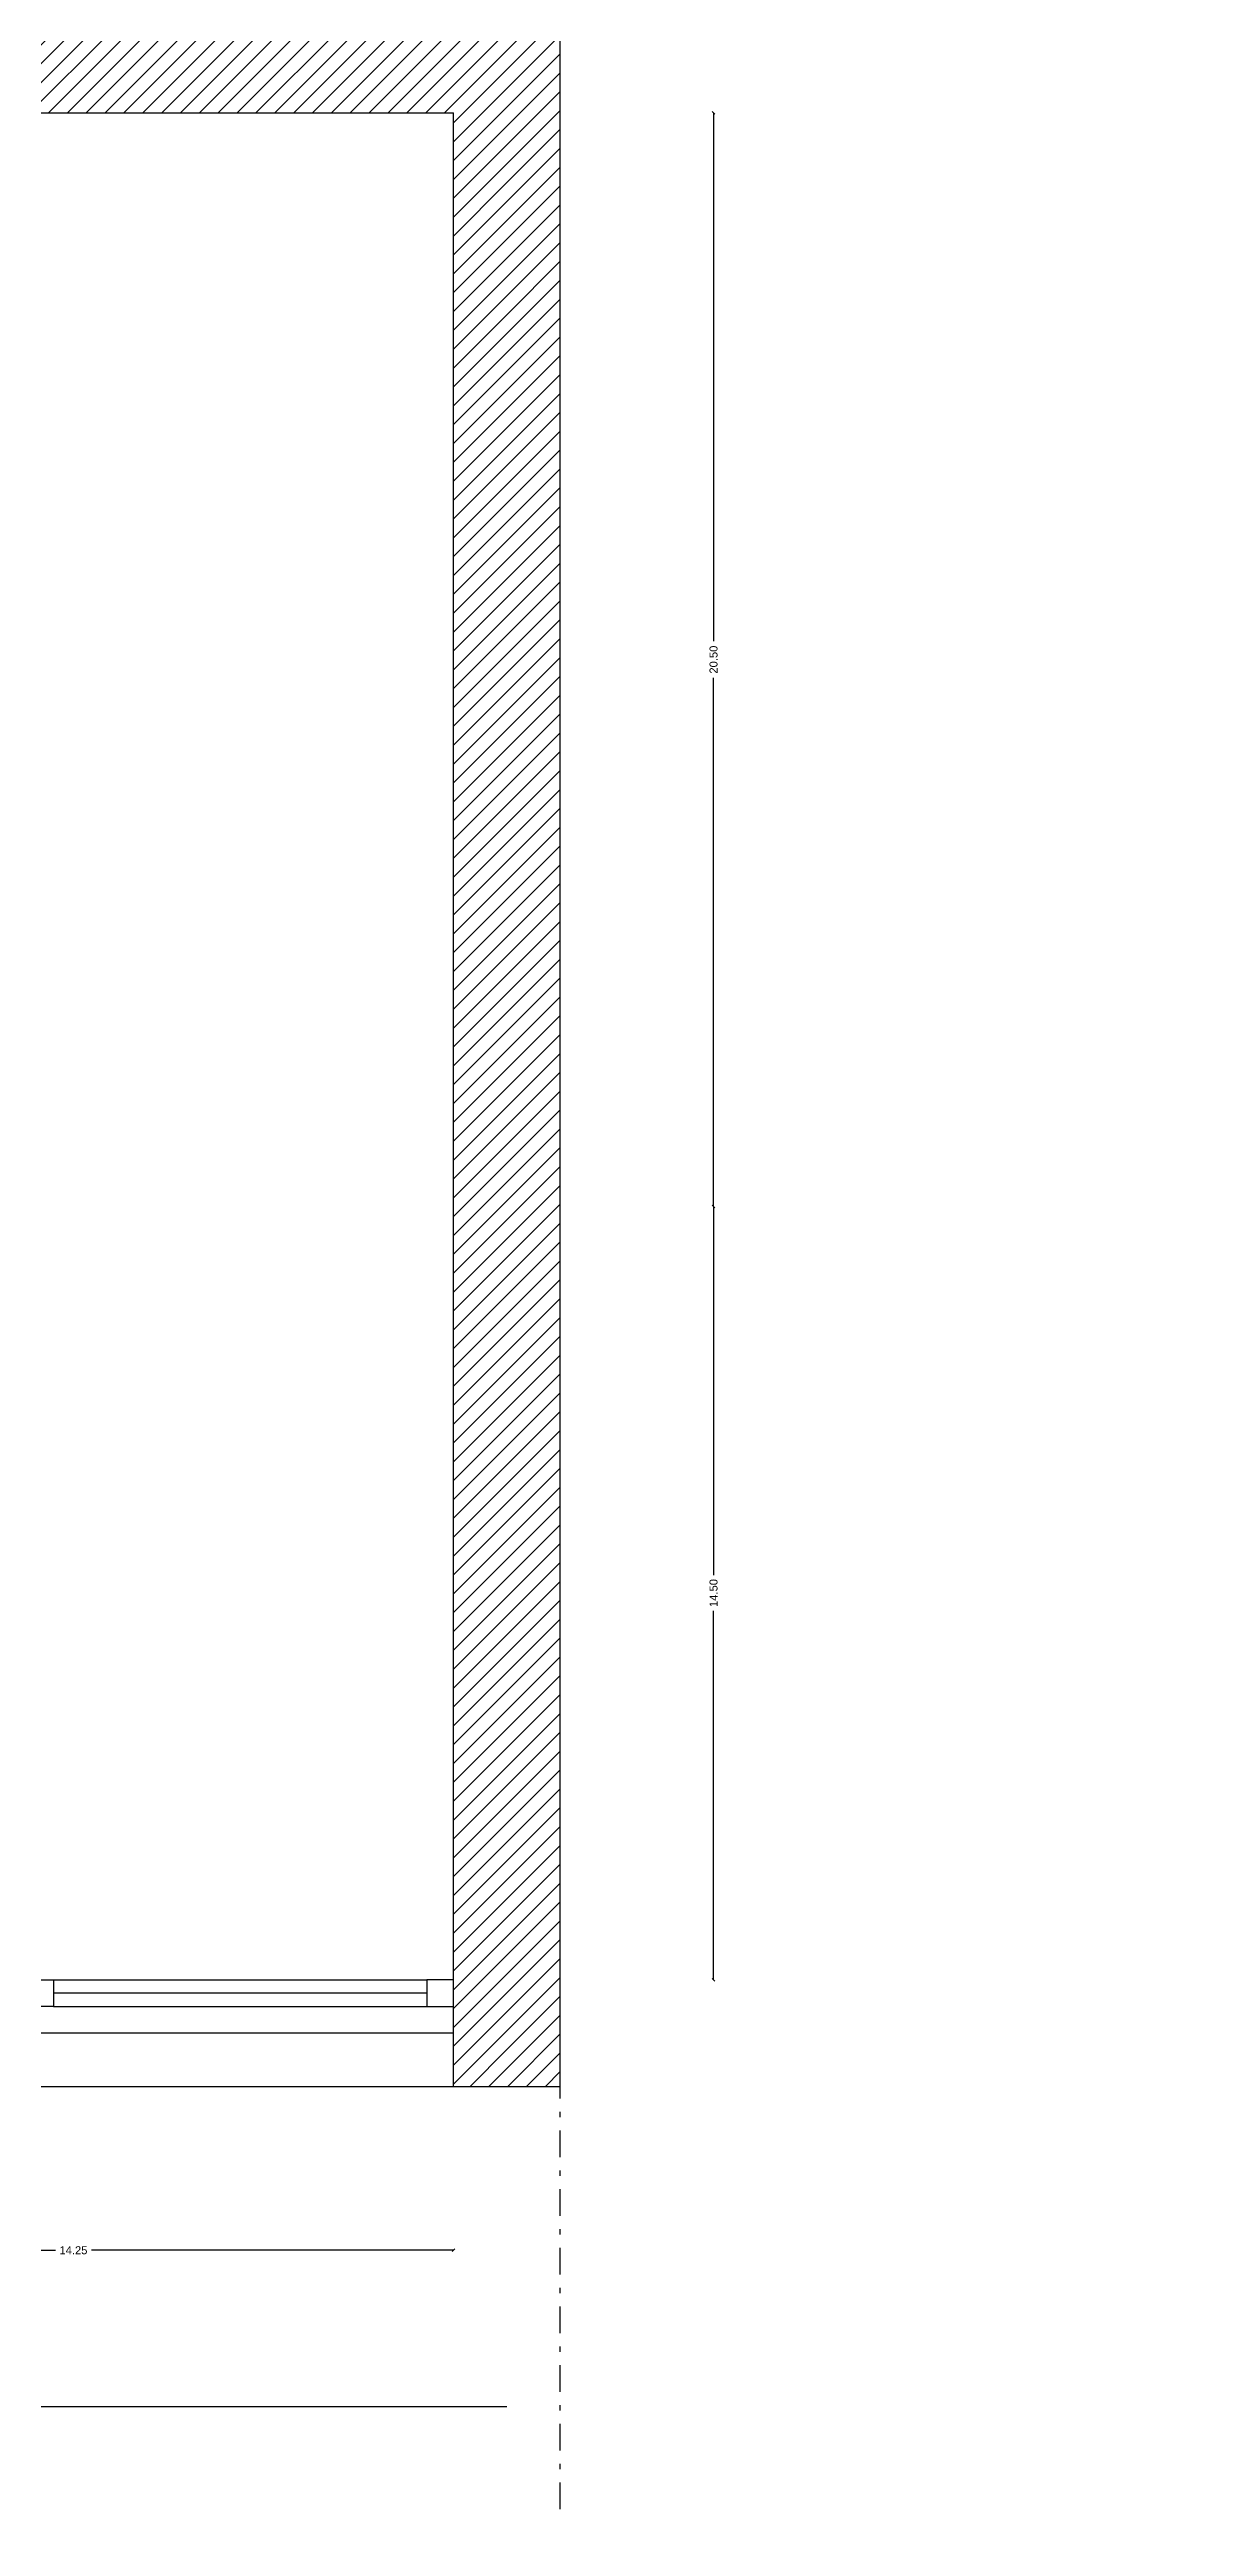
# Model space of a CAD drawing. Header units: millimetres. Extents: x -269 to 325, y -184 to 236.
# Drawn here: x 75.2 to 96.81, y -22.74 to 23.29 of the extents above; entities that cross this region are included whole.
import ezdxf

# ---------------------------------------------------------------- set-up
doc = ezdxf.new("R2010")
doc.units = ezdxf.units.MM
doc.linetypes.add('ACAD_ISO10W100', pattern=[18, 12, -3, 0, -3])
doc.linetypes.add('TRAZO_Y_PUNTO', pattern=[1, 0.5, -0.25, 0, -0.25])
doc.layers.add('00 - COTAS E', color=142, linetype='Continuous', lineweight=0)
for name, color, linetype in [('01', 1, 'Continuous'), ('Cotas', 1, 'Continuous'), ('Eje Medianero', 2, 'ACAD_ISO10W100'), ('Hatch', 8, 'Continuous'), ('muros', 5, 'Continuous'), ('Vistas', 1, 'Continuous')]:
    doc.layers.add(name, color=color, linetype=linetype)
doc.styles.add('arial', font='arial.ttf', dxfattribs={"height": 0.15})
doc.dimstyles.new('cota50', dxfattribs={"dimtxt": 0.15, "dimasz": 0.05, "dimexe": 0, "dimexo": 0.2125, "dimgap": 0.09, "dimtad": 0, "dimzin": 0, "dimdsep": 46, "dimtxsty": 'arial', "dimblk": 'OBLIQUE', "dimcen": 0.09, "dimse1": 1, "dimse2": 1, "dimclrd": 1, "dimclre": 1, "dimclrt": 1, "dimadec": 0, "dimazin": 0, "dimtfac": 1, "dimtofl": 0, "dimtmove": 0, "dimatfit": 3, "dimldrblk": 'OBLIQUE', "dimfxl": 0, "dimtolj": 1, "dimtzin": 0, "dimarcsym": 0})
pattern_1 = [(45, (-1250.98112, -476.0581), (-0.176776695, 0.176776695), [])]

# ---------------------------------------------------------------- blocks, each defined once
blk = doc.blocks.new('_Oblique')
at = {"layer": 'Cotas', "color": 0, "lineweight": -2}
blk.add_line((-0.5, -0.5), (0.5, 0.5), dxfattribs=at)
blk = doc.blocks.new('*D73')
at = {"layer": '00 - COTAS E', "color": 1, "lineweight": -2, "transparency": 16777216}
for p, q in [((87.656, 1.59), (87.656, -5.324)), ((87.656, -12.91), (87.656, -5.996))]:
    blk.add_line(p, q, dxfattribs=at)
at = {"layer": 'DEFPOINTS', "color": 0, "transparency": 16777216}
for p in [(87.656, 1.59), (96.81, 1.59), (82.67, -12.91)]:
    blk.add_point(p, dxfattribs=at)
at = {"layer": '00 - COTAS E', "color": 1, "lineweight": -2, "transparency": 16777216, "xscale": 0.05, "yscale": 0.05, "zscale": 0.05}
for p, rotation in [((87.656, 1.59), 90), ((87.656, -12.91), 270)]:
    blk.add_blockref('_Oblique', p, dxfattribs=dict(at, rotation=rotation))
at = {"layer": '00 - COTAS E', "color": 1, "transparency": 16777216, "insert": (87.656, -5.66), "char_height": 0.15, "attachment_point": 5, "rotation": 90, "style": 'arial'}
blk.add_mtext('\\A1;14.50', dxfattribs=at)
blk = doc.blocks.new('*D80')
at = {"layer": '00 - COTAS E', "color": 1, "lineweight": -2, "transparency": 16777216}
for p, q in [((87.656, 22.09), (87.656, 12.184)), ((87.656, 1.59), (87.656, 11.496))]:
    blk.add_line(p, q, dxfattribs=at)
at = {"layer": 'DEFPOINTS', "color": 0, "transparency": 16777216}
for p in [(82.781, 22.09), (82.67, 1.59), (87.656, 1.59)]:
    blk.add_point(p, dxfattribs=at)
at = {"layer": '00 - COTAS E', "color": 1, "lineweight": -2, "transparency": 16777216, "xscale": 0.05, "yscale": 0.05, "zscale": 0.05}
for p, rotation in [((87.656, 22.09), 90), ((87.656, 1.59), 270)]:
    blk.add_blockref('_Oblique', p, dxfattribs=dict(at, rotation=rotation))
at = {"layer": '00 - COTAS E', "color": 1, "transparency": 16777216, "insert": (87.656, 11.84), "char_height": 0.15, "attachment_point": 5, "rotation": 90, "style": 'arial'}
blk.add_mtext('\\A1;20.50', dxfattribs=at)
blk = doc.blocks.new('*D94')
at = {"layer": '00 - COTAS E', "color": 1, "lineweight": -2, "transparency": 16777216}
for p, q in [((68.531, -17.983), (75.319, -17.983)), ((82.781, -17.983), (75.993, -17.983))]:
    blk.add_line(p, q, dxfattribs=at)
at = {"layer": 'DEFPOINTS', "color": 0, "transparency": 16777216}
for p in [(68.531, -10.39), (82.781, -10.39), (82.781, -17.983)]:
    blk.add_point(p, dxfattribs=at)
at = {"layer": '00 - COTAS E', "color": 1, "lineweight": -2, "transparency": 16777216, "xscale": 0.05, "yscale": 0.05, "zscale": 0.05, "rotation": 180}
blk.add_blockref('_Oblique', (68.531, -17.983), dxfattribs=at)
at = {"layer": '00 - COTAS E', "color": 1, "lineweight": -2, "transparency": 16777216, "xscale": 0.05, "yscale": 0.05, "zscale": 0.05}
blk.add_blockref('_Oblique', (82.781, -17.983), dxfattribs=at)
at = {"layer": '00 - COTAS E', "color": 1, "transparency": 16777216, "insert": (75.656, -17.983), "char_height": 0.15, "attachment_point": 5, "style": 'arial'}
blk.add_mtext('\\A1;14.25', dxfattribs=at)

msp = doc.modelspace()

# ---------------------------------------------------------------- hatches: boundary and pattern name
at = {"layer": 'Hatch'}
h = msp.add_hatch(dxfattribs=at)
h.set_pattern_fill('ANSI31', color=256, scale=2, style=0)
h.set_pattern_definition(pattern_1)
h.paths.add_polyline_path([(83.781, 34.294), (82.781, 34.294), (82.781, 23.59), (63.781, 23.59), (63.781, 29.59), (62.281, 29.59), (62.281, 16.09), (63.781, 16.09), (63.781, 22.09), (82.781, 22.09), (82.781, 16.39), (82.781, -10.91), (82.781, -14.91), (83.781, -14.91)])
h = msp.add_hatch(dxfattribs=at)
h.set_pattern_fill('ANSI31', color=256, scale=2, style=0)
h.set_pattern_definition(pattern_1)
h.paths.add_polyline_path([(84.781, 34.294), (83.781, 34.294), (83.781, -14.91), (84.781, -14.91)])

# ---------------------------------------------------------------- linework, layer by layer
at = {"layer": '01'}
for p, q in [((75.281, -12.91), (82.281, -12.91)), ((82.281, -13.16), (75.281, -13.16)), ((75.281, -13.41), (82.281, -13.41)), ((46.281, -20.91), (83.781, -20.91))]:
    msp.add_line(p, q, dxfattribs=at)
for points in [[(74.781, -13.41), (74.781, -12.91), (75.281, -12.91), (75.281, -13.41)], [(82.781, -13.41), (82.781, -12.91), (82.281, -12.91), (82.281, -13.41)]]:
    msp.add_lwpolyline(points, close=True, dxfattribs=at)
at = {"layer": 'Eje Medianero', "linetype": 'TRAZO_Y_PUNTO'}
msp.add_line((84.781, -88.835), (84.781, 191.165), dxfattribs=at)
at = {"layer": 'muros'}
for p, q in [((84.781, -14.91), (84.781, 59.59)), ((63.781, 22.09), (82.781, 22.09)), ((82.781, -10.91), (82.781, 22.09)), ((82.781, 16.39), (82.781, 22.09)), ((82.781, -14.91), (82.781, 16.09)), ((82.781, -14.91), (84.781, -14.91))]:
    msp.add_line(p, q, dxfattribs=at)
at = {"layer": 'Vistas'}
for p, q in [((82.781, -13.91), (74.781, -13.91)), ((74.781, -14.91), (82.781, -14.91))]:
    msp.add_line(p, q, dxfattribs=at)

# ---------------------------------------------------------------- dimensions: what is measured, and where the dimension line sits
at = {"layer": '00 - COTAS E'}
for p1, p2, picture, middle in [((82.781, 22.09), (82.67, 1.59), '*D80', (87.656, 11.84)), ((82.67, -12.91), (96.81, 1.59), '*D73', (87.656, -5.66))]:
    dim = msp.add_linear_dim(base=(87.656, 1.59), p1=p1, p2=p2, angle=90, dimstyle='cota50', dxfattribs=at)
    dim.commit()
    dim.dimension.update_dxf_attribs({"geometry": picture, "text_midpoint": middle})
dim = msp.add_linear_dim(base=(82.781, -17.983), p1=(68.531, -10.39), p2=(82.781, -10.39), dimstyle='cota50', dxfattribs=at)
dim.commit()
dim.dimension.update_dxf_attribs({"geometry": '*D94', "text_midpoint": (75.656, -17.983), "dimtype": 160})

doc.saveas('drawing.dxf')
